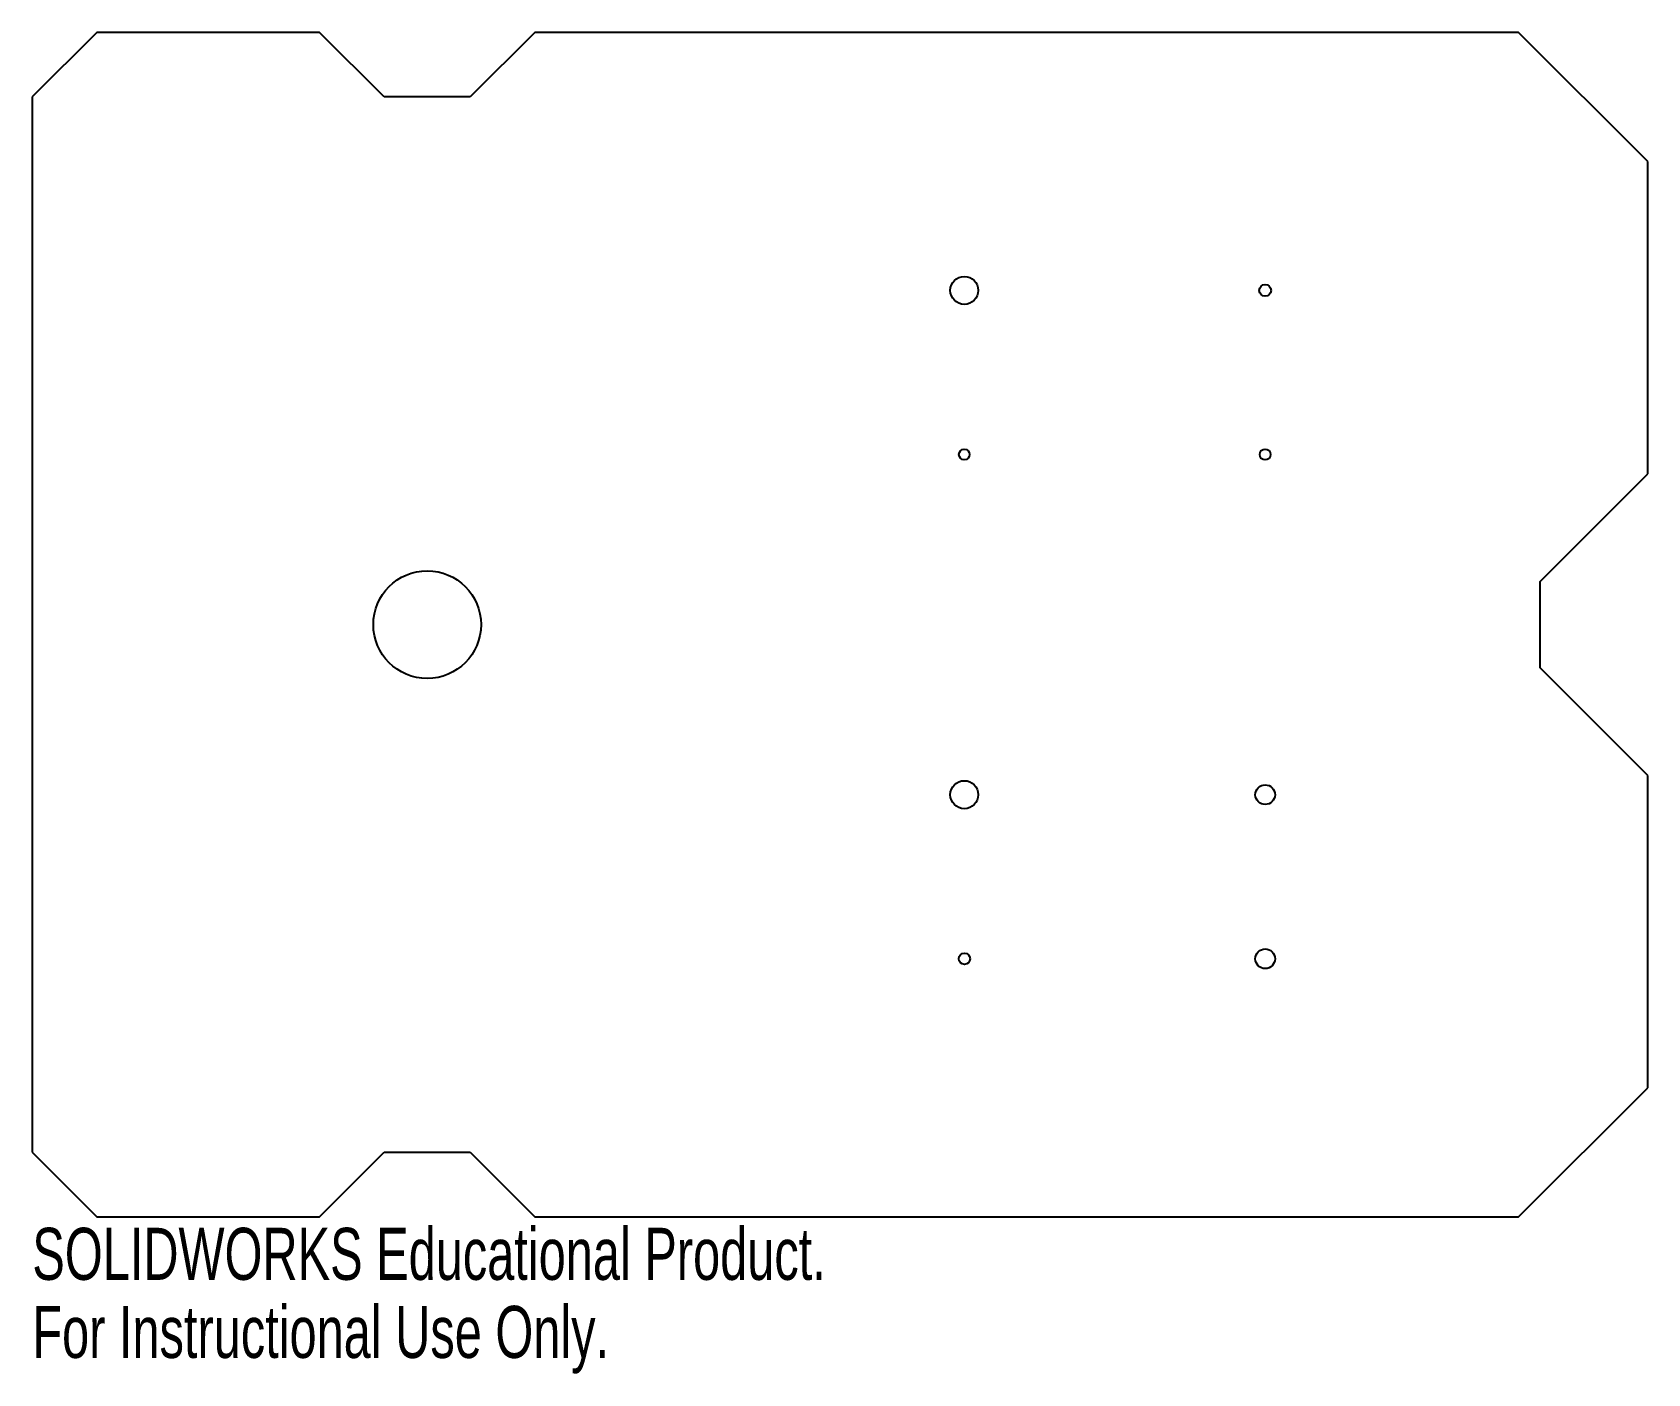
# Model space of a CAD drawing. Header units: millimetres. Extents: x -100 to 50, y -46 to 78.
import ezdxf

# ---------------------------------------------------------------- set-up
doc = ezdxf.new("R2010")
doc.units = ezdxf.units.MM
doc.styles.add('SLDTEXTSTYLE0', font='TXT', dxfattribs={"width": 0.7})

msp = doc.modelspace()

# ---------------------------------------------------------------- linework, layer by layer
at = {"color": 7, "linetype": 'Continuous', "lineweight": 25}
for p, q in [((-94, 78.41), (-100, 72.42)), ((-73.33, 78.41), (-94, 78.41)), ((-67.33, 72.42), (-73.33, 78.41)), ((-53.33, 78.41), (-59.33, 72.42)), ((38, 78.41), (-53.33, 78.41)), ((50, 66.42), (38, 78.41)), ((-100, 72.42), (-100, -25.59)), ((-59.33, 72.42), (-67.33, 72.42)), ((50, 37.41), (50, 66.42)), ((40, 27.41), (50, 37.41)), ((40, 19.41), (40, 27.41)), ((50, 9.41), (40, 19.41)), ((50, -19.59), (50, 9.41)), ((38, -31.59), (50, -19.59)), ((-100, -25.59), (-94, -31.59)), ((-73.33, -31.59), (-67.33, -25.59)), ((-67.33, -25.59), (-59.33, -25.59)), ((-59.33, -25.59), (-53.33, -31.59)), ((-94, -31.59), (-73.33, -31.59)), ((-53.33, -31.59), (38, -31.59))]:
    msp.add_line(p, q, dxfattribs=at)
for centre, radius in [((-13.46, 54.45), 1.3), ((14.48, 54.45), 0.546), ((-13.46, 39.21), 0.494), ((14.48, 39.21), 0.508), ((-63.33, 23.41), 5), ((-13.46, 7.62), 1.3), ((14.48, 7.62), 0.914), ((-13.44, -7.62), 0.521), ((14.48, -7.62), 0.914)]:
    msp.add_circle(centre, radius, dxfattribs=at)

# ---------------------------------------------------------------- texts
at = {"color": 7, "linetype": 'Continuous', "char_height": 4.8336, "attachment_point": 1, "style": 'SLDTEXTSTYLE0'}
for s, insert in [('SOLIDWORKS Educational Product.', (-100, -32.6)), ('For Instructional Use Only.', (-100, -39.85))]:
    msp.add_mtext(s, dxfattribs=dict(at, insert=insert))

doc.saveas('drawing.dxf')
